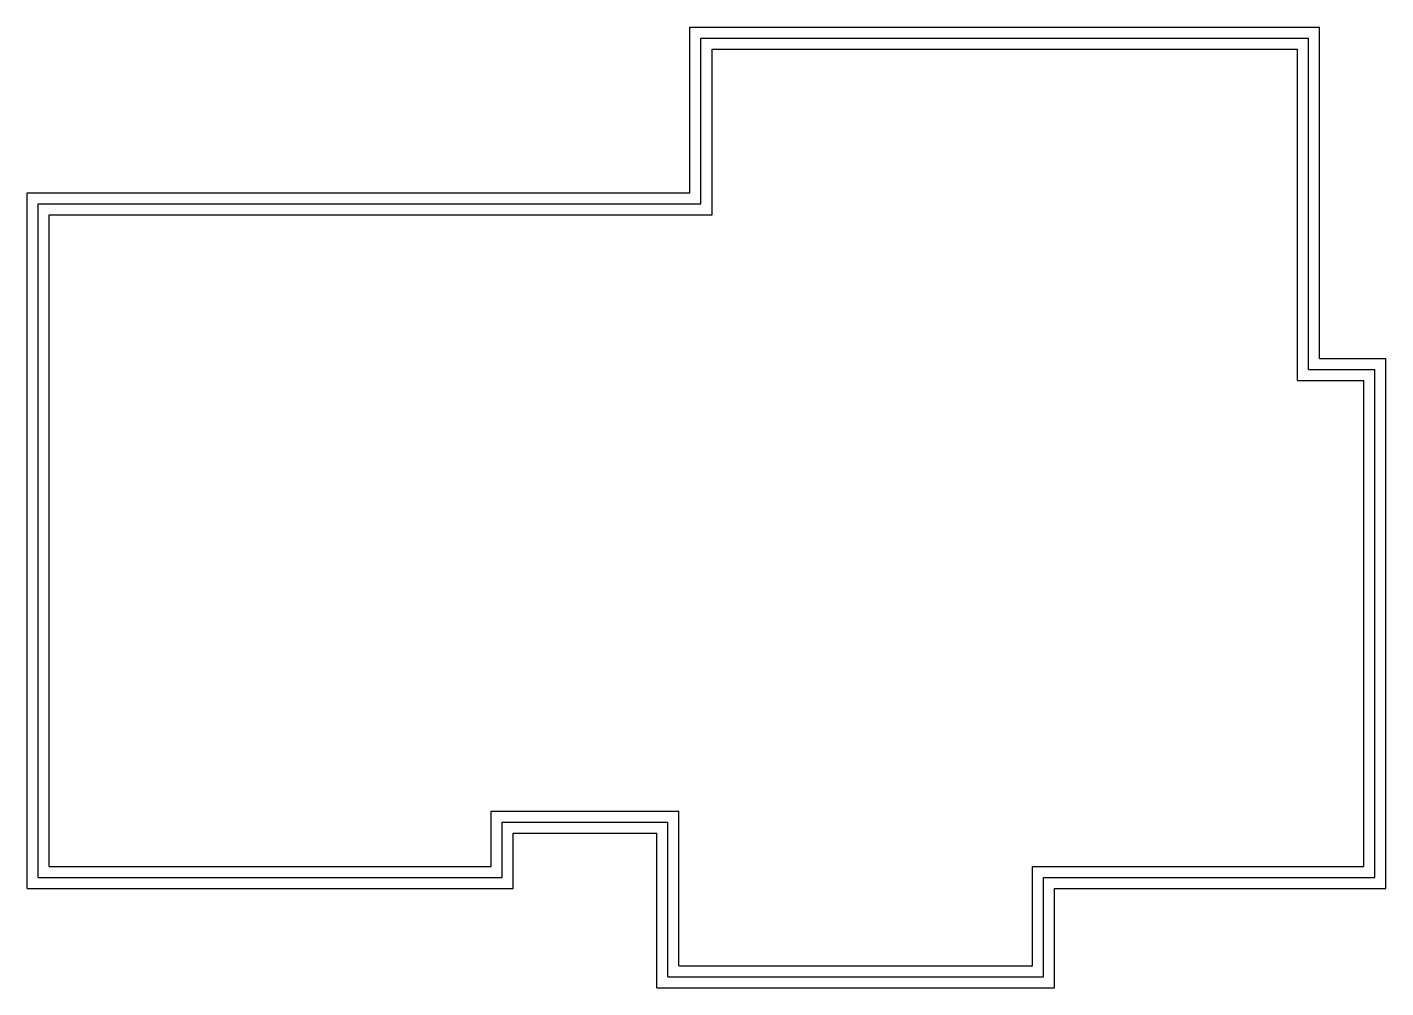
# Model space of a CAD drawing. Header units: millimetres. Extents: x -10157 to 2143, y -6179 to 2521.
import ezdxf

# ---------------------------------------------------------------- set-up
doc = ezdxf.new("R2010")
doc.units = ezdxf.units.MM

msp = doc.modelspace()

# ---------------------------------------------------------------- linework, layer by layer
for p, q in [((-4157, 2521), (1543, 2521)), ((-4157, 1021), (-4157, 2521)), ((1543, -479), (1543, 2521)), ((-4057, 921), (-4057, 2421)), ((-4057, 2421), (1443, 2421)), ((1443, -579), (1443, 2421)), ((-3957, 821), (-3957, 2321)), ((-3957, 2321), (1343, 2321)), ((1343, -679), (1343, 2321)), ((-10157, -5279), (-10157, 1021)), ((-10157, 1021), (-4157, 1021)), ((-10057, -5179), (-10057, 921)), ((-10057, -5179), (-10057, 921)), ((-10057, 921), (-4057, 921)), ((-9957, 821), (-3957, 821)), ((-9957, -5079), (-9957, 821)), ((1543, -479), (2143, -479)), ((2143, -5279), (2143, -479)), ((1443, -579), (2043, -579)), ((2043, -5179), (2043, -579)), ((1343, -679), (1943, -679)), ((1943, -5079), (1943, -679)), ((-5957, -5079), (-5957, -4579)), ((-5957, -4579), (-4257, -4579)), ((-4257, -5979), (-4257, -4579)), ((-5857, -5179), (-5857, -4679)), ((-5857, -4679), (-4357, -4679)), ((-5757, -5279), (-5757, -4779)), ((-5757, -4779), (-4457, -4779)), ((-4457, -6179), (-4457, -4779)), ((-4357, -6079), (-4357, -4679)), ((-9957, -5079), (-5957, -5079)), ((-1057, -5079), (1943, -5079)), ((-1057, -5979), (-1057, -5079)), ((-10157, -5279), (-5757, -5279)), ((-10057, -5179), (-5857, -5179)), ((-957, -6079), (-957, -5179)), ((-957, -5179), (2043, -5179)), ((-857, -6179), (-857, -5279)), ((-857, -5279), (2143, -5279)), ((-4257, -5979), (-1057, -5979)), ((-4357, -6079), (-957, -6079)), ((-4457, -6179), (-857, -6179))]:
    msp.add_line(p, q)

doc.saveas('drawing.dxf')
